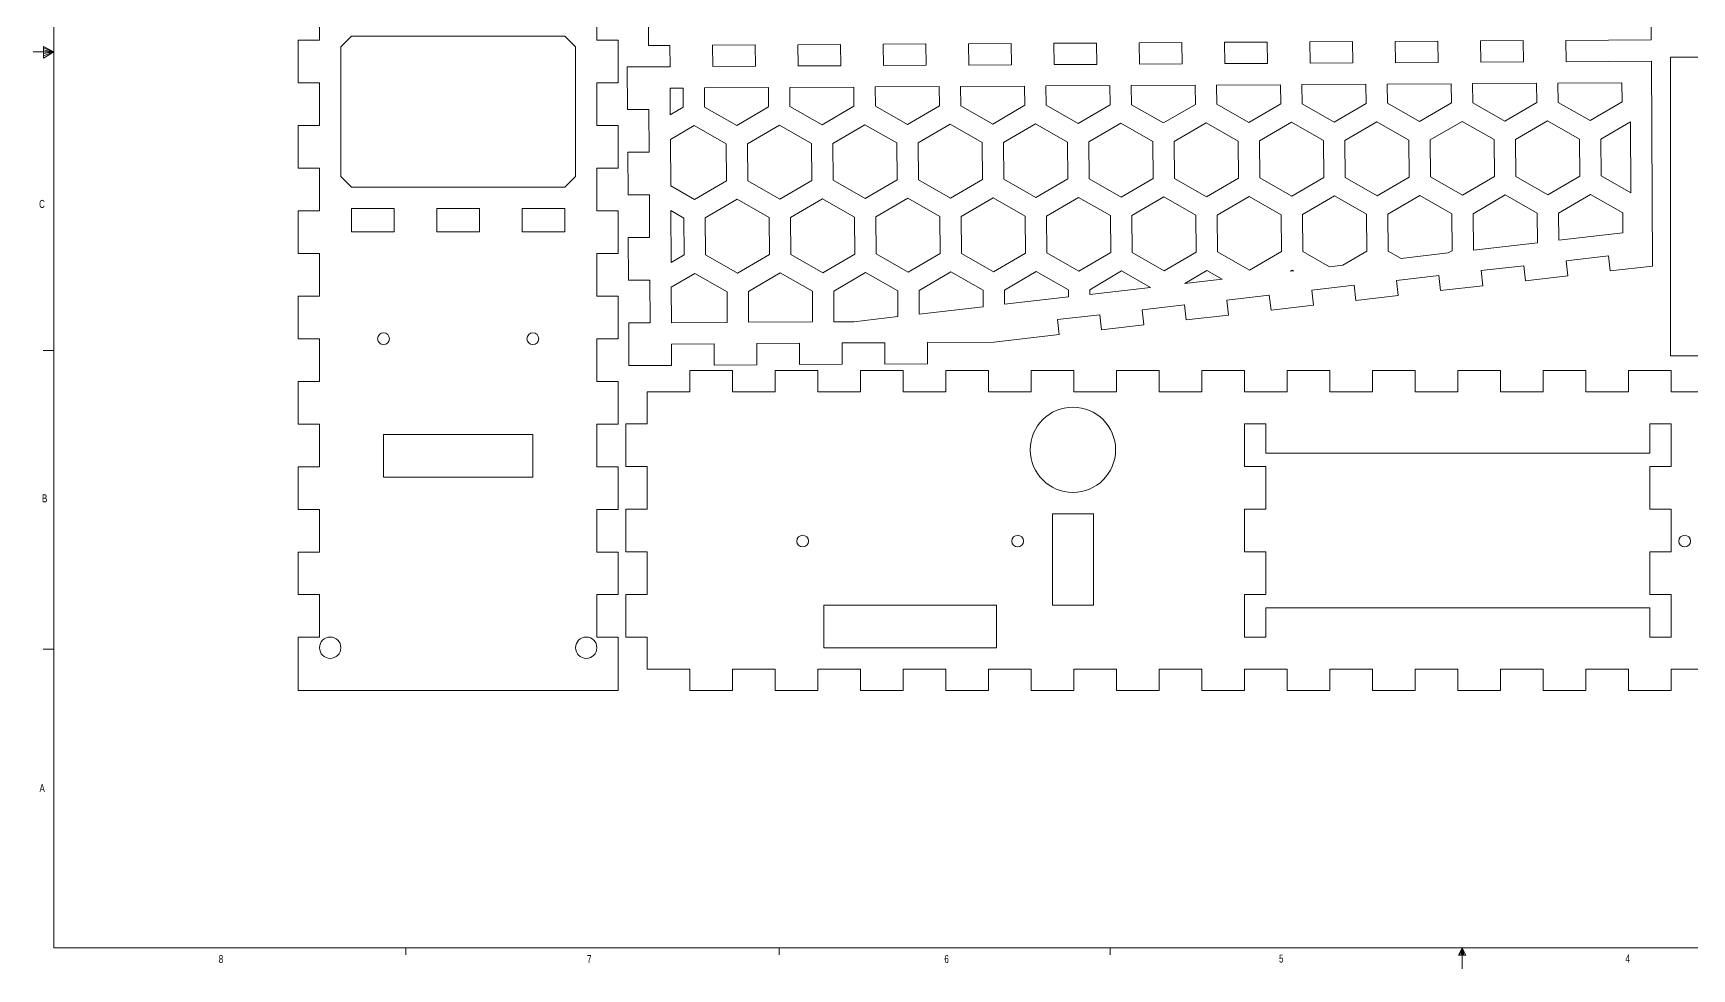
# Model space of a CAD drawing. Header units: inches. Extents: x 0.3 to 33.9, y 0.2 to 21.6.
# Drawn here: x 0.28 to 19.72, y 0.16 to 11.13 of the extents above; entities that cross this region are included whole.
import ezdxf

# ---------------------------------------------------------------- set-up
doc = ezdxf.new("R2010")
doc.units = ezdxf.units.IN
doc.header["$MEASUREMENT"] = 0
doc.styles.add('SLDTEXTSTYLE0', font='TXT', dxfattribs={"width": 0.75})

msp = doc.modelspace()

# ---------------------------------------------------------------- linework, layer by layer
at = {"color": 7, "linetype": 'Continuous', "lineweight": 0}
for p, q in [((0.523, 21.411), (0.523, 0.411)), ((0.523, 10.911), (0.28, 10.911)), ((0.399, 10.976), (0.399, 10.837)), ((0.523, 10.911), (0.399, 10.976)), ((0.399, 10.958), (0.523, 10.911)), ((0.399, 10.934), (0.523, 10.911)), ((0.399, 10.837), (0.523, 10.911)), ((0.399, 10.865), (0.523, 10.911)), ((0.399, 10.891), (0.523, 10.911)), ((0.523, 7.411), (0.398, 7.411)), ((0.523, 3.911), (0.398, 3.911)), ((33.523, 0.411), (0.523, 0.411)), ((4.648, 0.411), (4.648, 0.326)), ((9.023, 0.411), (9.023, 0.326)), ((12.898, 0.411), (12.898, 0.326)), ((17.023, 0.411), (16.981, 0.325)), ((17.023, 0.411), (16.989, 0.325)), ((17.023, 0.411), (17.009, 0.325)), ((17.023, 0.411), (17.023, 0.163)), ((17.023, 0.411), (17.067, 0.325)), ((17.023, 0.411), (17.046, 0.325)), ((17.023, 0.411), (17.036, 0.325)), ((16.981, 0.325), (17.067, 0.325))]:
    msp.add_line(p, q, dxfattribs=at)
at = {"color": 7, "linetype": 'Continuous', "lineweight": 15}
for p, q in [((3.635, 11.049), (3.635, 11.549)), ((6.885, 11.549), (6.885, 11.049)), ((19.24, 11.052), (19.239, 11.282)), ((3.885, 10.969), (4.01, 11.094)), ((6.51, 11.094), (4.01, 11.094)), ((6.51, 11.094), (6.635, 10.969)), ((7.489, 11.236), (7.49, 10.986)), ((3.385, 11.049), (3.385, 10.549)), ((3.385, 11.049), (3.635, 11.049)), ((3.885, 10.969), (3.885, 9.451)), ((6.635, 9.451), (6.635, 10.969)), ((6.885, 11.049), (7.135, 11.049)), ((7.135, 10.549), (7.135, 11.049)), ((7.49, 10.986), (7.74, 10.987)), ((7.74, 10.987), (7.742, 10.737)), ((8.24, 10.99), (8.74, 10.993)), ((8.242, 10.74), (8.24, 10.99)), ((8.74, 10.993), (8.742, 10.743)), ((9.24, 10.996), (9.74, 10.999)), ((9.242, 10.746), (9.24, 10.996)), ((9.74, 10.999), (9.742, 10.749)), ((10.24, 11.001), (10.74, 11.004)), ((10.242, 10.751), (10.24, 11.001)), ((10.74, 11.004), (10.742, 10.754)), ((11.24, 11.007), (11.74, 11.01)), ((11.242, 10.757), (11.24, 11.007)), ((11.74, 11.01), (11.742, 10.76)), ((12.24, 11.012), (12.74, 11.015)), ((12.242, 10.762), (12.24, 11.012)), ((12.74, 11.015), (12.742, 10.765)), ((13.24, 11.018), (13.74, 11.021)), ((13.242, 10.768), (13.24, 11.018)), ((13.74, 11.021), (13.742, 10.771)), ((14.24, 11.024), (14.74, 11.026)), ((14.242, 10.774), (14.24, 11.024)), ((14.74, 11.026), (14.742, 10.776)), ((15.24, 11.029), (15.74, 11.032)), ((15.242, 10.779), (15.24, 11.029)), ((15.74, 11.032), (15.742, 10.782)), ((16.24, 11.035), (16.74, 11.038)), ((16.242, 10.785), (16.24, 11.035)), ((16.74, 11.038), (16.742, 10.788)), ((17.24, 11.04), (17.74, 11.043)), ((17.242, 10.79), (17.24, 11.04)), ((17.74, 11.043), (17.742, 10.793)), ((18.24, 11.046), (19.24, 11.052)), ((18.242, 10.796), (18.24, 11.046)), ((7.742, 10.737), (7.242, 10.735)), ((7.245, 10.235), (7.242, 10.735)), ((8.742, 10.743), (8.242, 10.74)), ((9.742, 10.749), (9.242, 10.746)), ((10.742, 10.754), (10.242, 10.751)), ((11.742, 10.76), (11.242, 10.757)), ((12.742, 10.765), (12.242, 10.762)), ((13.742, 10.771), (13.242, 10.768)), ((14.742, 10.776), (14.242, 10.774)), ((15.742, 10.782), (15.242, 10.779)), ((16.742, 10.788), (16.242, 10.785)), ((17.742, 10.793), (17.242, 10.79)), ((19.242, 10.802), (18.242, 10.796)), ((19.255, 8.4), (19.242, 10.802)), ((19.964, 10.85), (19.464, 10.85)), ((19.464, 7.35), (19.464, 10.85)), ((3.635, 10.549), (3.385, 10.549)), ((3.635, 10.049), (3.635, 10.549)), ((7.135, 10.549), (6.885, 10.549)), ((6.885, 10.549), (6.885, 10.049)), ((9.147, 10.495), (9.897, 10.499)), ((9.897, 10.499), (9.898, 10.274)), ((10.147, 10.501), (10.897, 10.505)), ((10.148, 10.275), (10.147, 10.501)), ((10.897, 10.505), (10.898, 10.279)), ((11.147, 10.506), (11.897, 10.511)), ((11.148, 10.281), (11.147, 10.506)), ((11.897, 10.511), (11.898, 10.285)), ((12.147, 10.512), (12.896, 10.516)), ((12.148, 10.286), (12.147, 10.512)), ((12.896, 10.516), (12.898, 10.291)), ((13.146, 10.518), (13.896, 10.522)), ((13.148, 10.292), (13.146, 10.518)), ((13.896, 10.522), (13.898, 10.296)), ((14.146, 10.523), (14.896, 10.527)), ((14.148, 10.298), (14.146, 10.523)), ((14.896, 10.527), (14.898, 10.302)), ((15.146, 10.529), (15.896, 10.533)), ((15.148, 10.303), (15.146, 10.529)), ((15.896, 10.533), (15.898, 10.307)), ((16.146, 10.534), (16.896, 10.538)), ((16.148, 10.309), (16.146, 10.534)), ((16.896, 10.538), (16.898, 10.313)), ((17.146, 10.54), (17.896, 10.544)), ((17.148, 10.314), (17.146, 10.54)), ((17.896, 10.544), (17.898, 10.319)), ((18.146, 10.545), (18.896, 10.55)), ((18.148, 10.32), (18.146, 10.545)), ((18.896, 10.55), (18.898, 10.324)), ((7.743, 10.487), (7.897, 10.488)), ((7.745, 10.173), (7.743, 10.487)), ((7.897, 10.488), (7.898, 10.263)), ((8.147, 10.49), (8.897, 10.494)), ((8.148, 10.264), (8.147, 10.49)), ((8.897, 10.494), (8.898, 10.268)), ((9.148, 10.27), (9.147, 10.495)), ((14.898, 10.302), (14.524, 10.083)), ((15.524, 10.089), (15.148, 10.303)), ((15.898, 10.307), (15.524, 10.089)), ((16.524, 10.094), (16.148, 10.309)), ((16.898, 10.313), (16.524, 10.094)), ((17.524, 10.1), (17.148, 10.314)), ((17.898, 10.319), (17.524, 10.1)), ((18.524, 10.106), (18.148, 10.32)), ((18.898, 10.324), (18.524, 10.106)), ((7.245, 10.235), (7.495, 10.236)), ((7.495, 10.236), (7.497, 9.736)), ((7.898, 10.263), (7.745, 10.173)), ((8.524, 10.05), (8.148, 10.264)), ((8.898, 10.268), (8.524, 10.05)), ((9.524, 10.055), (9.148, 10.27)), ((9.898, 10.274), (9.524, 10.055)), ((10.524, 10.061), (10.148, 10.275)), ((10.898, 10.279), (10.524, 10.061)), ((11.524, 10.066), (11.148, 10.281)), ((11.898, 10.285), (11.524, 10.066)), ((12.524, 10.072), (12.148, 10.286)), ((12.898, 10.291), (12.524, 10.072)), ((13.524, 10.078), (13.148, 10.292)), ((13.898, 10.296), (13.524, 10.078)), ((14.524, 10.083), (14.148, 10.298)), ((3.385, 10.049), (3.635, 10.049)), ((3.385, 10.049), (3.385, 9.549)), ((6.885, 10.049), (7.135, 10.049)), ((7.135, 9.549), (7.135, 10.049)), ((7.746, 9.885), (8.024, 10.047)), ((8.024, 10.047), (8.4, 9.833)), ((8.65, 9.834), (9.024, 10.053)), ((9.024, 10.053), (9.4, 9.838)), ((9.65, 9.839), (10.024, 10.058)), ((10.024, 10.058), (10.4, 9.844)), ((10.65, 9.845), (11.024, 10.064)), ((11.024, 10.064), (11.4, 9.849)), ((11.65, 9.851), (12.024, 10.069)), ((12.024, 10.069), (12.4, 9.855)), ((12.65, 9.856), (13.024, 10.075)), ((13.024, 10.075), (13.4, 9.86)), ((13.65, 9.862), (14.024, 10.08)), ((14.024, 10.08), (14.4, 9.866)), ((14.65, 9.867), (15.024, 10.086)), ((15.024, 10.086), (15.4, 9.872)), ((15.65, 9.873), (16.024, 10.092)), ((16.024, 10.092), (16.4, 9.877)), ((16.65, 9.879), (17.024, 10.097)), ((17.024, 10.097), (17.4, 9.883)), ((17.65, 9.884), (18.024, 10.103)), ((18.024, 10.103), (18.4, 9.888)), ((18.65, 9.89), (18.996, 10.092)), ((18.996, 10.092), (19, 9.259)), ((7.497, 9.736), (7.247, 9.735)), ((7.25, 9.235), (7.247, 9.735)), ((7.75, 9.34), (7.746, 9.885)), ((8.4, 9.833), (8.403, 9.4)), ((8.653, 9.401), (8.65, 9.834)), ((9.4, 9.838), (9.403, 9.405)), ((9.653, 9.406), (9.65, 9.839)), ((10.4, 9.844), (10.403, 9.411)), ((10.653, 9.412), (10.65, 9.845)), ((11.4, 9.849), (11.403, 9.416)), ((11.653, 9.418), (11.65, 9.851)), ((12.4, 9.855), (12.403, 9.422)), ((12.653, 9.423), (12.65, 9.856)), ((13.4, 9.86), (13.403, 9.427)), ((13.653, 9.429), (13.65, 9.862)), ((14.4, 9.866), (14.403, 9.433)), ((14.653, 9.434), (14.65, 9.867)), ((15.4, 9.872), (15.403, 9.439)), ((15.653, 9.44), (15.65, 9.873)), ((16.4, 9.877), (16.403, 9.444)), ((16.653, 9.446), (16.65, 9.879)), ((17.4, 9.883), (17.403, 9.45)), ((17.653, 9.451), (17.65, 9.884)), ((18.4, 9.888), (18.403, 9.455)), ((18.652, 9.457), (18.65, 9.89)), ((3.635, 9.549), (3.385, 9.549)), ((3.635, 9.049), (3.635, 9.549)), ((7.135, 9.549), (6.885, 9.549)), ((6.885, 9.549), (6.885, 9.049)), ((4.01, 9.326), (3.885, 9.451)), ((6.635, 9.451), (6.51, 9.326)), ((8.029, 9.181), (7.75, 9.34)), ((8.403, 9.4), (8.029, 9.181)), ((9.029, 9.186), (8.653, 9.401)), ((9.403, 9.405), (9.029, 9.186)), ((10.029, 9.192), (9.653, 9.406)), ((10.403, 9.411), (10.029, 9.192)), ((11.029, 9.198), (10.653, 9.412)), ((11.403, 9.416), (11.029, 9.198)), ((12.029, 9.203), (11.653, 9.418)), ((12.403, 9.422), (12.029, 9.203)), ((13.029, 9.209), (12.653, 9.423)), ((13.403, 9.427), (13.029, 9.209)), ((14.029, 9.214), (13.653, 9.429)), ((14.403, 9.433), (14.029, 9.214)), ((15.029, 9.22), (14.653, 9.434)), ((15.403, 9.439), (15.029, 9.22)), ((16.029, 9.226), (15.653, 9.44)), ((16.403, 9.444), (16.029, 9.226)), ((17.029, 9.231), (16.653, 9.446)), ((17.403, 9.45), (17.029, 9.231)), ((18.029, 9.237), (17.653, 9.451)), ((18.403, 9.455), (18.029, 9.237)), ((19, 9.259), (18.652, 9.457)), ((4.01, 9.326), (6.51, 9.326)), ((7.25, 9.235), (7.5, 9.236)), ((7.5, 9.236), (7.503, 8.736)), ((8.155, 8.965), (8.529, 9.184)), ((8.529, 9.184), (8.905, 8.969)), ((9.155, 8.971), (9.529, 9.189)), ((9.529, 9.189), (9.905, 8.975)), ((10.155, 8.976), (10.529, 9.195)), ((10.529, 9.195), (10.905, 8.98)), ((11.155, 8.982), (11.529, 9.2)), ((11.529, 9.2), (11.905, 8.986)), ((12.155, 8.987), (12.529, 9.206)), ((12.529, 9.206), (12.905, 8.992)), ((13.155, 8.993), (13.529, 9.212)), ((13.529, 9.212), (13.905, 8.997)), ((14.155, 8.999), (14.529, 9.217)), ((14.529, 9.217), (14.905, 9.003)), ((15.155, 9.004), (15.529, 9.223)), ((15.529, 9.223), (15.905, 9.008)), ((16.155, 9.01), (16.529, 9.228)), ((16.529, 9.228), (16.905, 9.014)), ((17.155, 9.015), (17.529, 9.234)), ((17.529, 9.234), (17.905, 9.02)), ((18.155, 9.021), (18.529, 9.24)), ((18.529, 9.24), (18.905, 9.025)), ((3.385, 9.049), (3.635, 9.049)), ((3.385, 9.049), (3.385, 8.549)), ((4.51, 9.076), (4.01, 9.076)), ((4.01, 9.076), (4.01, 8.804)), ((4.51, 8.804), (4.51, 9.076)), ((5.51, 9.076), (5.01, 9.076)), ((5.01, 9.076), (5.01, 8.804)), ((5.51, 8.804), (5.51, 9.076)), ((6.51, 9.076), (6.01, 9.076)), ((6.01, 9.076), (6.01, 8.804)), ((6.51, 8.804), (6.51, 9.076)), ((6.885, 9.049), (7.135, 9.049)), ((7.135, 8.549), (7.135, 9.049)), ((7.751, 9.051), (7.905, 8.964)), ((7.755, 8.441), (7.751, 9.051)), ((7.905, 8.964), (7.908, 8.531)), ((8.158, 8.532), (8.155, 8.965)), ((8.905, 8.969), (8.907, 8.536)), ((9.157, 8.538), (9.155, 8.971)), ((9.905, 8.975), (9.907, 8.542)), ((10.157, 8.543), (10.155, 8.976)), ((10.905, 8.98), (10.907, 8.547)), ((11.157, 8.549), (11.155, 8.982)), ((11.905, 8.986), (11.907, 8.553)), ((12.157, 8.554), (12.155, 8.987)), ((12.905, 8.992), (12.907, 8.559)), ((13.157, 8.56), (13.155, 8.993)), ((13.905, 8.997), (13.907, 8.564)), ((14.157, 8.566), (14.155, 8.999)), ((14.905, 9.003), (14.907, 8.57)), ((15.157, 8.571), (15.155, 9.004)), ((15.905, 9.008), (15.907, 8.575)), ((16.157, 8.577), (16.155, 9.01)), ((16.905, 9.014), (16.907, 8.581)), ((17.157, 8.588), (17.155, 9.015)), ((17.905, 9.02), (17.907, 8.674)), ((18.157, 8.703), (18.155, 9.021)), ((18.905, 9.025), (18.906, 8.79)), ((4.01, 8.804), (4.51, 8.804)), ((5.01, 8.804), (5.51, 8.804)), ((6.01, 8.804), (6.51, 8.804)), ((18.906, 8.79), (18.157, 8.703)), ((7.503, 8.736), (7.253, 8.735)), ((7.256, 8.235), (7.253, 8.735)), ((11.907, 8.553), (11.534, 8.334)), ((12.534, 8.34), (12.157, 8.554)), ((12.907, 8.559), (12.534, 8.34)), ((13.534, 8.346), (13.157, 8.56)), ((13.907, 8.564), (13.534, 8.346)), ((14.534, 8.351), (14.157, 8.566)), ((14.907, 8.57), (14.534, 8.351)), ((15.47, 8.393), (15.157, 8.571)), ((15.907, 8.575), (15.626, 8.411)), ((16.31, 8.49), (16.157, 8.577)), ((16.861, 8.554), (16.31, 8.49)), ((16.907, 8.581), (16.861, 8.554)), ((17.907, 8.674), (17.157, 8.588)), ((3.635, 8.549), (3.385, 8.549)), ((3.635, 8.049), (3.635, 8.549)), ((7.135, 8.549), (6.885, 8.549)), ((6.885, 8.549), (6.885, 8.049)), ((7.908, 8.531), (7.755, 8.441)), ((8.534, 8.318), (8.158, 8.532)), ((8.907, 8.536), (8.534, 8.318)), ((9.534, 8.323), (9.157, 8.538)), ((9.907, 8.542), (9.534, 8.323)), ((10.534, 8.329), (10.157, 8.543)), ((10.907, 8.547), (10.534, 8.329)), ((11.534, 8.334), (11.157, 8.549)), ((15.626, 8.411), (15.47, 8.393)), ((17.248, 8.347), (17.745, 8.404)), ((17.745, 8.404), (17.765, 8.228)), ((18.241, 8.461), (18.738, 8.519)), ((18.262, 8.285), (18.241, 8.461)), ((18.738, 8.519), (18.758, 8.343)), ((18.758, 8.343), (19.255, 8.4)), ((7.256, 8.235), (7.506, 8.236)), ((7.506, 8.236), (7.508, 7.736)), ((7.756, 8.153), (8.034, 8.315)), ((8.034, 8.315), (8.41, 8.1)), ((8.66, 8.102), (9.034, 8.32)), ((9.034, 8.32), (9.41, 8.106)), ((9.66, 8.107), (10.034, 8.326)), ((10.034, 8.326), (10.41, 8.112)), ((10.66, 8.113), (11.034, 8.332)), ((11.034, 8.332), (11.41, 8.117)), ((11.66, 8.119), (12.034, 8.337)), ((12.034, 8.337), (12.41, 8.123)), ((12.66, 8.124), (13.034, 8.343)), ((13.034, 8.343), (13.371, 8.151)), ((13.775, 8.197), (14.034, 8.348)), ((14.211, 8.248), (13.775, 8.197)), ((14.034, 8.348), (14.211, 8.248)), ((15.009, 8.34), (15.034, 8.354)), ((15.05, 8.344), (15.009, 8.34)), ((15.034, 8.354), (15.05, 8.344)), ((15.261, 8.117), (15.758, 8.175)), ((15.758, 8.175), (15.778, 7.998)), ((16.254, 8.232), (16.751, 8.289)), ((16.275, 8.056), (16.254, 8.232)), ((16.751, 8.289), (16.771, 8.113)), ((16.771, 8.113), (17.268, 8.171)), ((17.268, 8.171), (17.248, 8.347)), ((17.765, 8.228), (18.262, 8.285)), ((3.385, 8.049), (3.385, 7.549)), ((3.385, 8.049), (3.635, 8.049)), ((6.885, 8.049), (7.135, 8.049)), ((7.135, 7.549), (7.135, 8.049)), ((7.758, 7.737), (7.756, 8.153)), ((8.41, 8.1), (8.412, 7.741)), ((8.662, 7.742), (8.66, 8.102)), ((9.41, 8.106), (9.412, 7.747)), ((9.662, 7.748), (9.66, 8.107)), ((10.41, 8.112), (10.412, 7.809)), ((10.661, 7.838), (10.66, 8.113)), ((11.41, 8.117), (11.411, 7.924)), ((11.661, 7.953), (11.66, 8.119)), ((12.41, 8.04), (11.661, 7.953)), ((12.41, 8.123), (12.41, 8.04)), ((13.371, 8.151), (12.66, 8.068)), ((12.66, 8.068), (12.66, 8.124)), ((14.268, 8.002), (14.764, 8.06)), ((14.288, 7.826), (14.268, 8.002)), ((14.764, 8.06), (14.785, 7.884)), ((15.281, 7.941), (15.261, 8.117)), ((15.778, 7.998), (16.275, 8.056)), ((10.412, 7.809), (9.897, 7.749)), ((11.411, 7.924), (10.661, 7.838)), ((12.281, 7.773), (12.778, 7.83)), ((12.778, 7.83), (12.798, 7.654)), ((13.274, 7.888), (13.771, 7.945)), ((13.295, 7.712), (13.274, 7.888)), ((13.771, 7.945), (13.791, 7.769)), ((13.791, 7.769), (14.288, 7.826)), ((14.785, 7.884), (15.281, 7.941)), ((7.508, 7.736), (7.258, 7.735)), ((7.261, 7.235), (7.258, 7.735)), ((8.412, 7.741), (7.758, 7.737)), ((9.412, 7.747), (8.662, 7.742)), ((9.897, 7.749), (9.662, 7.748)), ((11.536, 7.508), (12.301, 7.597)), ((12.301, 7.597), (12.281, 7.773)), ((12.798, 7.654), (13.295, 7.712)), ((3.635, 7.549), (3.385, 7.549)), ((3.635, 7.049), (3.635, 7.549)), ((7.135, 7.549), (6.885, 7.549)), ((6.885, 7.549), (6.885, 7.049)), ((7.76, 7.487), (8.26, 7.49)), ((7.761, 7.237), (7.76, 7.487)), ((8.26, 7.49), (8.261, 7.24)), ((8.76, 7.493), (9.26, 7.496)), ((8.761, 7.243), (8.76, 7.493)), ((9.26, 7.496), (9.261, 7.246)), ((9.76, 7.499), (10.26, 7.501)), ((9.761, 7.249), (9.76, 7.499)), ((10.26, 7.501), (10.261, 7.251)), ((10.76, 7.504), (11.536, 7.508)), ((10.761, 7.254), (10.76, 7.504)), ((7.261, 7.235), (7.761, 7.237)), ((8.261, 7.24), (8.761, 7.243)), ((9.261, 7.246), (9.761, 7.249)), ((10.261, 7.251), (10.761, 7.254)), ((19.964, 7.35), (19.464, 7.35)), ((3.385, 7.049), (3.385, 6.549)), ((3.385, 7.049), (3.635, 7.049)), ((6.885, 7.049), (7.135, 7.049)), ((7.135, 6.549), (7.135, 7.049)), ((7.973, 6.927), (7.973, 7.177)), ((8.473, 7.177), (7.973, 7.177)), ((8.473, 7.177), (8.473, 6.927)), ((9.473, 7.177), (8.973, 7.177)), ((8.973, 6.927), (8.973, 7.177)), ((9.473, 7.177), (9.473, 6.927)), ((9.973, 6.927), (9.973, 7.177)), ((10.473, 7.177), (9.973, 7.177)), ((10.473, 7.177), (10.473, 6.927)), ((10.973, 6.927), (10.973, 7.177)), ((11.473, 7.177), (10.973, 7.177)), ((11.473, 7.177), (11.473, 6.927)), ((11.973, 6.927), (11.973, 7.177)), ((12.473, 7.177), (11.973, 7.177)), ((12.473, 7.177), (12.473, 6.927)), ((12.973, 6.927), (12.973, 7.177)), ((13.473, 7.177), (12.973, 7.177)), ((13.473, 7.177), (13.473, 6.927)), ((13.973, 6.927), (13.973, 7.177)), ((14.473, 7.177), (13.973, 7.177)), ((14.473, 7.177), (14.473, 6.927)), ((14.973, 6.927), (14.973, 7.177)), ((15.473, 7.177), (14.973, 7.177)), ((15.473, 7.177), (15.473, 6.927)), ((15.973, 6.927), (15.973, 7.177)), ((16.473, 7.177), (15.973, 7.177)), ((16.473, 7.177), (16.473, 6.927)), ((16.973, 6.927), (16.973, 7.177)), ((17.473, 7.177), (16.973, 7.177)), ((17.473, 7.177), (17.473, 6.927)), ((17.973, 6.927), (17.973, 7.177)), ((18.473, 7.177), (17.973, 7.177)), ((18.473, 7.177), (18.473, 6.927)), ((18.973, 6.927), (18.973, 7.177)), ((19.473, 7.177), (18.973, 7.177)), ((19.473, 7.177), (19.473, 6.927)), ((7.473, 6.552), (7.473, 6.927)), ((7.473, 6.927), (7.973, 6.927)), ((8.473, 6.927), (8.973, 6.927)), ((9.473, 6.927), (9.973, 6.927)), ((10.473, 6.927), (10.973, 6.927)), ((11.473, 6.927), (11.973, 6.927)), ((12.473, 6.927), (12.973, 6.927)), ((13.473, 6.927), (13.973, 6.927)), ((14.473, 6.927), (14.973, 6.927)), ((15.473, 6.927), (15.973, 6.927)), ((16.473, 6.927), (16.973, 6.927)), ((17.473, 6.927), (17.973, 6.927)), ((18.473, 6.927), (18.973, 6.927)), ((19.473, 6.927), (19.973, 6.927)), ((3.635, 6.549), (3.385, 6.549)), ((3.635, 6.049), (3.635, 6.549)), ((6.135, 6.427), (4.385, 6.427)), ((4.385, 6.427), (4.385, 5.927)), ((6.135, 5.927), (6.135, 6.427)), ((7.135, 6.549), (6.885, 6.549)), ((6.885, 6.549), (6.885, 6.049)), ((7.223, 6.552), (7.473, 6.552)), ((7.223, 6.552), (7.223, 6.052)), ((14.723, 6.552), (14.473, 6.552)), ((14.473, 6.552), (14.473, 6.052)), ((14.723, 6.209), (14.723, 6.552)), ((19.473, 6.552), (19.223, 6.552)), ((19.223, 6.552), (19.223, 6.209)), ((19.473, 6.052), (19.473, 6.552)), ((3.385, 6.049), (3.385, 5.549)), ((3.385, 6.049), (3.635, 6.049)), ((6.885, 6.049), (7.135, 6.049)), ((7.135, 5.549), (7.135, 6.049)), ((7.473, 6.052), (7.223, 6.052)), ((7.473, 5.552), (7.473, 6.052)), ((14.473, 6.052), (14.723, 6.052)), ((19.223, 6.209), (14.723, 6.209)), ((14.723, 6.052), (14.723, 5.552)), ((19.223, 5.552), (19.223, 6.052)), ((19.223, 6.052), (19.473, 6.052)), ((4.385, 5.927), (6.135, 5.927)), ((3.635, 5.549), (3.385, 5.549)), ((3.635, 5.049), (3.635, 5.549)), ((7.135, 5.549), (6.885, 5.549)), ((6.885, 5.549), (6.885, 5.049)), ((7.223, 5.552), (7.473, 5.552)), ((7.223, 5.552), (7.223, 5.052)), ((12.703, 5.497), (12.223, 5.497)), ((12.223, 5.497), (12.223, 4.427)), ((12.703, 4.427), (12.703, 5.497)), ((14.723, 5.552), (14.473, 5.552)), ((14.473, 5.552), (14.473, 5.052)), ((19.473, 5.552), (19.223, 5.552)), ((19.473, 5.052), (19.473, 5.552)), ((3.385, 5.049), (3.385, 4.549)), ((3.385, 5.049), (3.635, 5.049)), ((6.885, 5.049), (7.135, 5.049)), ((7.135, 4.549), (7.135, 5.049)), ((7.473, 5.052), (7.223, 5.052)), ((7.473, 4.552), (7.473, 5.052)), ((14.473, 5.052), (14.723, 5.052)), ((14.723, 5.052), (14.723, 4.552)), ((19.223, 4.552), (19.223, 5.052)), ((19.223, 5.052), (19.473, 5.052)), ((3.635, 4.549), (3.385, 4.549)), ((3.635, 4.049), (3.635, 4.549)), ((7.135, 4.549), (6.885, 4.549)), ((6.885, 4.549), (6.885, 4.049)), ((7.223, 4.552), (7.473, 4.552)), ((7.223, 4.552), (7.223, 4.052)), ((14.473, 4.552), (14.473, 4.052)), ((14.723, 4.552), (14.473, 4.552)), ((19.473, 4.552), (19.223, 4.552)), ((19.473, 4.052), (19.473, 4.552)), ((11.566, 4.427), (9.546, 4.427)), ((9.546, 4.427), (9.546, 3.927)), ((11.566, 3.927), (11.566, 4.427)), ((12.223, 4.427), (12.703, 4.427)), ((14.723, 4.396), (19.223, 4.396)), ((14.723, 4.052), (14.723, 4.396)), ((19.223, 4.396), (19.223, 4.052)), ((3.385, 4.049), (3.635, 4.049)), ((3.385, 4.049), (3.385, 3.427)), ((6.885, 4.049), (7.135, 4.049)), ((7.135, 3.427), (7.135, 4.049)), ((7.473, 4.052), (7.223, 4.052)), ((7.473, 3.677), (7.473, 4.052)), ((9.546, 3.927), (11.566, 3.927)), ((14.473, 4.052), (14.723, 4.052)), ((19.223, 4.052), (19.473, 4.052)), ((7.973, 3.677), (7.473, 3.677)), ((7.973, 3.427), (7.973, 3.677)), ((8.973, 3.677), (8.473, 3.677)), ((8.473, 3.677), (8.473, 3.427)), ((8.973, 3.427), (8.973, 3.677)), ((9.973, 3.677), (9.473, 3.677)), ((9.473, 3.677), (9.473, 3.427)), ((9.973, 3.427), (9.973, 3.677)), ((10.973, 3.677), (10.473, 3.677)), ((10.473, 3.677), (10.473, 3.427)), ((10.973, 3.427), (10.973, 3.677)), ((11.973, 3.677), (11.473, 3.677)), ((11.473, 3.677), (11.473, 3.427)), ((11.973, 3.427), (11.973, 3.677)), ((12.973, 3.677), (12.473, 3.677)), ((12.473, 3.677), (12.473, 3.427)), ((12.973, 3.427), (12.973, 3.677)), ((13.973, 3.677), (13.473, 3.677)), ((13.473, 3.677), (13.473, 3.427)), ((13.973, 3.427), (13.973, 3.677)), ((14.973, 3.677), (14.473, 3.677)), ((14.473, 3.677), (14.473, 3.427)), ((14.973, 3.427), (14.973, 3.677)), ((15.973, 3.677), (15.473, 3.677)), ((15.473, 3.677), (15.473, 3.427)), ((15.973, 3.427), (15.973, 3.677)), ((16.973, 3.677), (16.473, 3.677)), ((16.473, 3.677), (16.473, 3.427)), ((16.973, 3.427), (16.973, 3.677)), ((17.973, 3.677), (17.473, 3.677)), ((17.473, 3.677), (17.473, 3.427)), ((17.973, 3.427), (17.973, 3.677)), ((18.973, 3.677), (18.473, 3.677)), ((18.473, 3.677), (18.473, 3.427)), ((18.973, 3.427), (18.973, 3.677)), ((19.973, 3.677), (19.473, 3.677)), ((19.473, 3.677), (19.473, 3.427)), ((3.385, 3.427), (7.135, 3.427)), ((7.973, 3.427), (8.473, 3.427)), ((8.973, 3.427), (9.473, 3.427)), ((9.973, 3.427), (10.473, 3.427)), ((10.973, 3.427), (11.473, 3.427)), ((11.973, 3.427), (12.473, 3.427)), ((12.973, 3.427), (13.473, 3.427)), ((13.973, 3.427), (14.473, 3.427)), ((14.973, 3.427), (15.473, 3.427)), ((15.973, 3.427), (16.473, 3.427)), ((16.973, 3.427), (17.473, 3.427)), ((17.973, 3.427), (18.473, 3.427)), ((18.973, 3.427), (19.473, 3.427))]:
    msp.add_line(p, q, dxfattribs=at)
for centre, radius in [((4.385, 7.549), 0.0689), ((6.135, 7.549), 0.0689), ((12.463, 6.247), 0.5), ((9.296, 5.177), 0.0689), ((11.816, 5.177), 0.0689), ((19.631, 5.177), 0.0689), ((3.76, 3.927), 0.125), ((6.76, 3.927), 0.125)]:
    msp.add_circle(centre, radius, dxfattribs=at)

# ---------------------------------------------------------------- texts
at = {"color": 7, "linetype": 'Continuous', "lineweight": 0, "char_height": 0.0938, "attachment_point": 1, "style": 'SLDTEXTSTYLE0'}
for s, insert in [('C', (0.349, 9.176)), ('B', (0.383, 5.725)), ('A', (0.354, 2.328)), ('8', (2.454, 0.325)), ('7', (6.77, 0.324)), ('6', (10.957, 0.325)), ('5', (14.878, 0.33)), ('4', (18.937, 0.33))]:
    msp.add_mtext(s, dxfattribs=dict(at, insert=insert))

doc.saveas('drawing.dxf')
